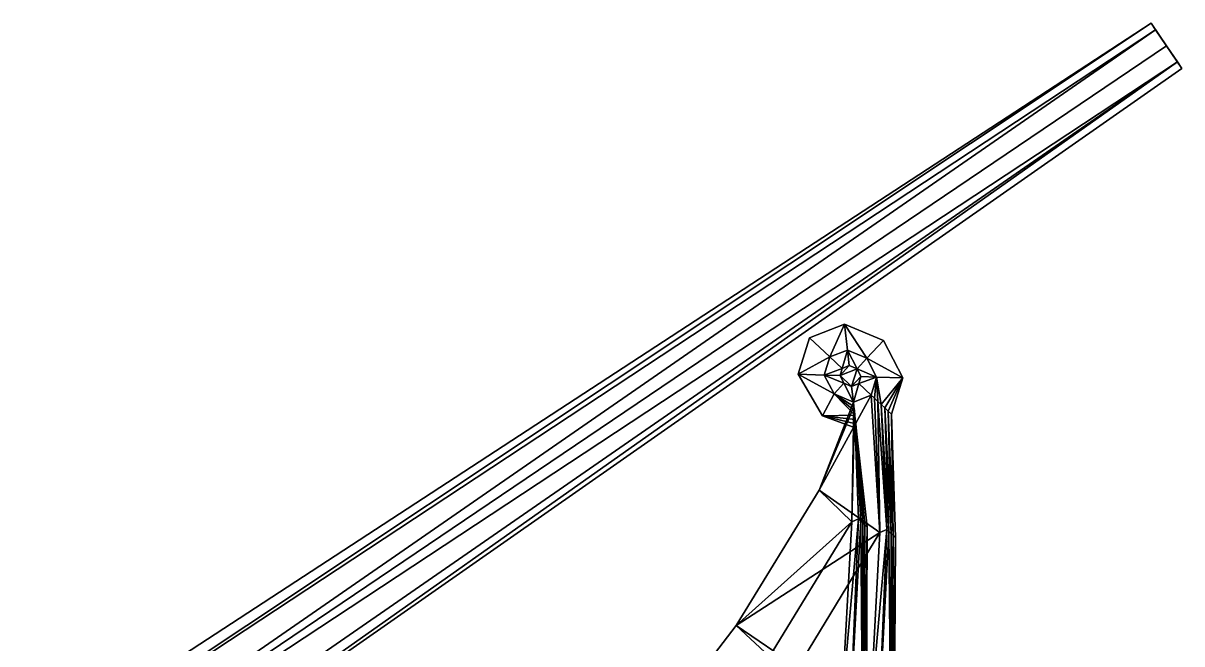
# Model space of a CAD drawing. Extents: x -936 to 1055, y -439 to 1376.
# Drawn here: x 627.7 to 1055.1, y 169.5 to 398.6 of the extents above; entities that cross this region are included whole.
import ezdxf

# ---------------------------------------------------------------- set-up
doc = ezdxf.new("R2010")
doc.units = 0
doc.layers.get('0').update_dxf_attribs({"linetype": 'CONTINUOUS'})

msp = doc.modelspace()

# ---------------------------------------------------------------- linework, layer by layer
at = {"color": 7}
for points in [[(506.75, 47.87, 0), (1043.81, 398.59, 0), (510.07, 42.95, 14.34), (506.75, 47.87, 0)], [(510.07, 42.95, -14.34), (1043.81, 398.59, 0), (506.75, 47.87, 0), (510.07, 42.95, -14.34)], [(1043.81, 398.59, 0), (1045.46, 396.14, 7.14), (510.07, 42.95, 14.34), (1043.81, 398.59, 0)], [(510.07, 42.95, -14.34), (1045.46, 396.14, -7.14), (1043.81, 398.59, 0), (510.07, 42.95, -14.34)], [(1055.12, 381.86, 0), (1045.46, 396.14, 7.14), (1043.81, 398.59, 0), (1055.12, 381.86, 0)], [(1055.12, 381.86, 0), (1043.81, 398.59, 0), (1045.46, 396.14, -7.14), (1055.12, 381.86, 0)], [(510.07, 42.95, 14.34), (1045.46, 396.14, 7.14), (518.11, 31.06, 20.29), (510.07, 42.95, 14.34)], [(518.11, 31.06, -20.29), (1045.46, 396.14, -7.14), (510.07, 42.95, -14.34), (518.11, 31.06, -20.29)], [(1045.46, 396.14, 7.14), (1049.46, 390.22, 10.1), (518.11, 31.06, 20.29), (1045.46, 396.14, 7.14)], [(518.11, 31.06, -20.29), (1049.46, 390.22, -10.1), (1045.46, 396.14, -7.14), (518.11, 31.06, -20.29)], [(1053.46, 384.31, 7.14), (1049.46, 390.22, 10.1), (1045.46, 396.14, 7.14), (1053.46, 384.31, 7.14)], [(1055.12, 381.86, 0), (1053.46, 384.31, 7.14), (1045.46, 396.14, 7.14), (1055.12, 381.86, 0)], [(1053.46, 384.31, -7.14), (1055.12, 381.86, 0), (1045.46, 396.14, -7.14), (1053.46, 384.31, -7.14)], [(1053.46, 384.31, -7.14), (1045.46, 396.14, -7.14), (1049.46, 390.22, -10.1), (1053.46, 384.31, -7.14)], [(1053.46, 384.31, -7.14), (1049.46, 390.22, -10.1), (518.11, 31.06, -20.29), (1053.46, 384.31, -7.14)], [(518.11, 31.06, 20.29), (1049.46, 390.22, 10.1), (1053.46, 384.31, 7.14), (518.11, 31.06, 20.29)], [(526.14, 19.18, -14.34), (1053.46, 384.31, -7.14), (518.11, 31.06, -20.29), (526.14, 19.18, -14.34)], [(518.11, 31.06, 20.29), (1053.46, 384.31, 7.14), (526.14, 19.18, 14.34), (518.11, 31.06, 20.29)], [(529.47, 14.26, 0), (1053.46, 384.31, -7.14), (526.14, 19.18, -14.34), (529.47, 14.26, 0)], [(526.14, 19.18, 14.34), (1053.46, 384.31, 7.14), (529.47, 14.26, 0), (526.14, 19.18, 14.34)], [(529.47, 14.26, 0), (1055.12, 381.86, 0), (1053.46, 384.31, -7.14), (529.47, 14.26, 0)], [(1053.46, 384.31, 7.14), (1055.12, 381.86, 0), (529.47, 14.26, 0), (1053.46, 384.31, 7.14)], [(917.71, 282.42, 0), (925.29, 275.38, -299.26), (930.73, 287.53, 0), (917.71, 282.42, 0)], [(930.73, 287.53, 0), (925.29, 275.38, 299.26), (917.71, 282.42, 0), (930.73, 287.53, 0)], [(925.29, 275.38, -299.26), (931.8, 277.93, -299.26), (930.73, 287.53, 0), (925.29, 275.38, -299.26)], [(930.73, 287.53, 0), (931.8, 277.93, 299.26), (925.29, 275.38, 299.26), (930.73, 287.53, 0)], [(930.73, 287.53, 0), (931.8, 277.93, -299.26), (938.94, 274.87, -299.26), (930.73, 287.53, 0)], [(930.73, 287.53, 0), (938.94, 274.87, -299.26), (945.01, 281.4, 0), (930.73, 287.53, 0)], [(938.94, 274.87, 299.26), (931.8, 277.93, 299.26), (930.73, 287.53, 0), (938.94, 274.87, 299.26)], [(945.01, 281.4, 0), (938.94, 274.87, 299.26), (930.73, 287.53, 0), (945.01, 281.4, 0)], [(913.58, 269.06, 0), (925.29, 275.38, -299.26), (917.71, 282.42, 0), (913.58, 269.06, 0)], [(917.71, 282.42, 0), (925.29, 275.38, 299.26), (913.58, 269.06, 0), (917.71, 282.42, 0)], [(925.29, 275.38, -299.26), (929.84, 271.15, -359.11), (931.8, 277.93, -299.26), (925.29, 275.38, -299.26)], [(931.8, 277.93, 299.26), (929.84, 271.15, 359.11), (925.29, 275.38, 299.26), (931.8, 277.93, 299.26)], [(929.84, 271.15, -359.11), (932.45, 272.18, -359.11), (931.8, 277.93, -299.26), (929.84, 271.15, -359.11)], [(931.8, 277.93, 299.26), (932.45, 272.18, 359.11), (929.84, 271.15, 359.11), (931.8, 277.93, 299.26)], [(931.8, 277.93, -299.26), (932.45, 272.18, -359.11), (935.3, 270.95, -359.11), (931.8, 277.93, -299.26)], [(931.8, 277.93, -299.26), (935.3, 270.95, -359.11), (938.94, 274.87, -299.26), (931.8, 277.93, -299.26)], [(935.3, 270.95, 359.11), (932.45, 272.18, 359.11), (931.8, 277.93, 299.26), (935.3, 270.95, 359.11)], [(938.94, 274.87, 299.26), (935.3, 270.95, 359.11), (931.8, 277.93, 299.26), (938.94, 274.87, 299.26)], [(945.01, 281.4, 0), (938.94, 274.87, -299.26), (952.18, 267.61, 0), (945.01, 281.4, 0)], [(952.18, 267.61, 0), (938.94, 274.87, 299.26), (945.01, 281.4, 0), (952.18, 267.61, 0)], [(913.58, 269.06, 0), (923.23, 268.7, -299.26), (925.29, 275.38, -299.26), (913.58, 269.06, 0)], [(925.29, 275.38, 299.26), (923.23, 268.7, 299.26), (913.58, 269.06, 0), (925.29, 275.38, 299.26)], [(923.23, 268.7, -299.26), (929.84, 271.15, -359.11), (925.29, 275.38, -299.26), (923.23, 268.7, -299.26)], [(925.29, 275.38, 299.26), (929.84, 271.15, 359.11), (923.23, 268.7, 299.26), (925.29, 275.38, 299.26)], [(938.94, 274.87, -299.26), (935.3, 270.95, -359.11), (942.53, 267.97, -299.26), (938.94, 274.87, -299.26)], [(942.53, 267.97, 299.26), (935.3, 270.95, 359.11), (938.94, 274.87, 299.26), (942.53, 267.97, 299.26)], [(938.94, 274.87, -299.26), (942.53, 267.97, -299.26), (952.18, 267.61, 0), (938.94, 274.87, -299.26)], [(952.18, 267.61, 0), (942.53, 267.97, 299.26), (938.94, 274.87, 299.26), (952.18, 267.61, 0)], [(923.23, 268.7, -299.26), (929.02, 268.48, -359.11), (929.84, 271.15, -359.11), (923.23, 268.7, -299.26)], [(929.84, 271.15, 359.11), (929.02, 268.48, 359.11), (923.23, 268.7, 299.26), (929.84, 271.15, 359.11)], [(932.45, 272.18, -359.11), (929.84, 271.15, -359.11), (929.02, 268.48, -359.11), (932.45, 272.18, -359.11)], [(935.3, 270.95, -359.11), (932.45, 272.18, -359.11), (929.02, 268.48, -359.11), (935.3, 270.95, -359.11)], [(929.02, 268.48, 359.11), (929.84, 271.15, 359.11), (932.45, 272.18, 359.11), (929.02, 268.48, 359.11)], [(929.02, 268.48, 359.11), (932.45, 272.18, 359.11), (935.3, 270.95, 359.11), (929.02, 268.48, 359.11)], [(935.3, 270.95, -359.11), (929.02, 268.48, -359.11), (933.31, 264.5, -359.11), (935.3, 270.95, -359.11)], [(933.31, 264.5, 359.11), (929.02, 268.48, 359.11), (935.3, 270.95, 359.11), (933.31, 264.5, 359.11)], [(936.74, 268.19, -359.11), (935.3, 270.95, -359.11), (933.31, 264.5, -359.11), (936.74, 268.19, -359.11)], [(933.31, 264.5, 359.11), (935.3, 270.95, 359.11), (936.74, 268.19, 359.11), (933.31, 264.5, 359.11)], [(935.3, 270.95, -359.11), (936.74, 268.19, -359.11), (942.53, 267.97, -299.26), (935.3, 270.95, -359.11)], [(942.53, 267.97, 299.26), (936.74, 268.19, 359.11), (935.3, 270.95, 359.11), (942.53, 267.97, 299.26)], [(926.81, 261.81, -299.26), (923.23, 268.7, -299.26), (913.58, 269.06, 0), (926.81, 261.81, -299.26)], [(922.51, 253.64, 0), (926.81, 261.81, -299.26), (913.58, 269.06, 0), (922.51, 253.64, 0)], [(913.58, 269.06, 0), (923.23, 268.7, 299.26), (926.81, 261.81, 299.26), (913.58, 269.06, 0)], [(913.58, 269.06, 0), (926.81, 261.81, 299.26), (922.51, 253.64, 0), (913.58, 269.06, 0)], [(930.45, 265.72, -359.11), (929.02, 268.48, -359.11), (923.23, 268.7, -299.26), (930.45, 265.72, -359.11)], [(926.81, 261.81, -299.26), (930.45, 265.72, -359.11), (923.23, 268.7, -299.26), (926.81, 261.81, -299.26)], [(923.23, 268.7, 299.26), (929.02, 268.48, 359.11), (930.45, 265.72, 359.11), (923.23, 268.7, 299.26)], [(923.23, 268.7, 299.26), (930.45, 265.72, 359.11), (926.81, 261.81, 299.26), (923.23, 268.7, 299.26)], [(933.95, 258.74, -299.26), (930.45, 265.72, -359.11), (926.81, 261.81, -299.26), (933.95, 258.74, -299.26)], [(926.81, 261.81, 299.26), (930.45, 265.72, 359.11), (933.95, 258.74, 299.26), (926.81, 261.81, 299.26)], [(929.02, 268.48, -359.11), (930.45, 265.72, -359.11), (933.31, 264.5, -359.11), (929.02, 268.48, -359.11)], [(933.31, 264.5, 359.11), (930.45, 265.72, 359.11), (929.02, 268.48, 359.11), (933.31, 264.5, 359.11)], [(933.95, 258.74, -299.26), (933.31, 264.5, -359.11), (930.45, 265.72, -359.11), (933.95, 258.74, -299.26)], [(930.45, 265.72, 359.11), (933.31, 264.5, 359.11), (933.95, 258.74, 299.26), (930.45, 265.72, 359.11)], [(936.74, 268.19, -359.11), (933.31, 264.5, -359.11), (935.91, 265.52, -359.11), (936.74, 268.19, -359.11)], [(935.91, 265.52, 359.11), (933.31, 264.5, 359.11), (936.74, 268.19, 359.11), (935.91, 265.52, 359.11)], [(935.91, 265.52, -359.11), (933.31, 264.5, -359.11), (933.95, 258.74, -299.26), (935.91, 265.52, -359.11)], [(933.95, 258.74, 299.26), (933.31, 264.5, 359.11), (935.91, 265.52, 359.11), (933.95, 258.74, 299.26)], [(940.46, 261.29, -299.26), (935.91, 265.52, -359.11), (933.95, 258.74, -299.26), (940.46, 261.29, -299.26)], [(933.95, 258.74, 299.26), (935.91, 265.52, 359.11), (940.46, 261.29, 299.26), (933.95, 258.74, 299.26)], [(942.53, 267.97, -299.26), (936.74, 268.19, -359.11), (935.91, 265.52, -359.11), (942.53, 267.97, -299.26)], [(935.91, 265.52, 359.11), (936.74, 268.19, 359.11), (942.53, 267.97, 299.26), (935.91, 265.52, 359.11)], [(942.53, 267.97, -299.26), (935.91, 265.52, -359.11), (940.46, 261.29, -299.26), (942.53, 267.97, -299.26)], [(940.46, 261.29, 299.26), (935.91, 265.52, 359.11), (942.53, 267.97, 299.26), (940.46, 261.29, 299.26)], [(942.53, 267.97, -299.26), (940.46, 261.29, -299.26), (941.73, 260.12, -249.38), (942.53, 267.97, -299.26)], [(941.73, 260.12, 249.38), (940.46, 261.29, 299.26), (942.53, 267.97, 299.26), (941.73, 260.12, 249.38)], [(942.99, 258.95, -199.51), (942.53, 267.97, -299.26), (941.73, 260.12, -249.38), (942.99, 258.95, -199.51)], [(941.73, 260.12, 249.38), (942.53, 267.97, 299.26), (942.99, 258.95, 199.51), (941.73, 260.12, 249.38)], [(944.25, 257.77, -149.63), (952.18, 267.61, 0), (942.53, 267.97, -299.26), (944.25, 257.77, -149.63)], [(942.99, 258.95, -199.51), (944.25, 257.77, -149.63), (942.53, 267.97, -299.26), (942.99, 258.95, -199.51)], [(942.53, 267.97, 299.26), (952.18, 267.61, 0), (944.25, 257.77, 149.63), (942.53, 267.97, 299.26)], [(942.53, 267.97, 299.26), (944.25, 257.77, 149.63), (942.99, 258.95, 199.51), (942.53, 267.97, 299.26)], [(944.25, 257.77, -149.63), (945.52, 256.6, -99.75), (952.18, 267.61, 0), (944.25, 257.77, -149.63)], [(952.18, 267.61, 0), (945.52, 256.6, 99.75), (944.25, 257.77, 149.63), (952.18, 267.61, 0)], [(945.52, 256.6, -99.75), (946.78, 255.42, -49.88), (952.18, 267.61, 0), (945.52, 256.6, -99.75)], [(952.18, 267.61, 0), (946.78, 255.42, 49.88), (945.52, 256.6, 99.75), (952.18, 267.61, 0)], [(946.78, 255.42, -49.88), (948.05, 254.25, 0), (952.18, 267.61, 0), (946.78, 255.42, -49.88)], [(952.18, 267.61, 0), (948.05, 254.25, 0), (946.78, 255.42, 49.88), (952.18, 267.61, 0)], [(921.31, 226.25, -295.19), (943.76, 210.52, -247.74), (940.46, 261.29, -299.26), (921.31, 226.25, -295.19)], [(921.31, 226.25, -295.19), (940.46, 261.29, -299.26), (933.95, 258.74, -299.26), (921.31, 226.25, -295.19)], [(940.46, 261.29, 299.26), (943.76, 210.52, 247.74), (921.31, 226.25, 295.19), (940.46, 261.29, 299.26)], [(933.95, 258.74, 299.26), (940.46, 261.29, 299.26), (921.31, 226.25, 295.19), (933.95, 258.74, 299.26)], [(934.49, 253.94, -149.63), (926.81, 261.81, -299.26), (922.51, 253.64, 0), (934.49, 253.94, -149.63)], [(922.51, 253.64, 0), (926.81, 261.81, 299.26), (934.49, 253.94, 149.63), (922.51, 253.64, 0)], [(934.13, 257.14, -249.38), (933.95, 258.74, -299.26), (926.81, 261.81, -299.26), (934.13, 257.14, -249.38)], [(934.31, 255.54, -199.51), (934.13, 257.14, -249.38), (926.81, 261.81, -299.26), (934.31, 255.54, -199.51)], [(934.49, 253.94, -149.63), (934.31, 255.54, -199.51), (926.81, 261.81, -299.26), (934.49, 253.94, -149.63)], [(926.81, 261.81, 299.26), (933.95, 258.74, 299.26), (934.13, 257.14, 249.38), (926.81, 261.81, 299.26)], [(926.81, 261.81, 299.26), (934.13, 257.14, 249.38), (934.31, 255.54, 199.51), (926.81, 261.81, 299.26)], [(926.81, 261.81, 299.26), (934.31, 255.54, 199.51), (934.49, 253.94, 149.63), (926.81, 261.81, 299.26)], [(943.76, 210.52, -247.74), (941.73, 260.12, -249.38), (940.46, 261.29, -299.26), (943.76, 210.52, -247.74)], [(940.46, 261.29, 299.26), (941.73, 260.12, 249.38), (943.76, 210.52, 247.74), (940.46, 261.29, 299.26)], [(921.31, 226.25, -295.19), (933.95, 258.74, -299.26), (934.13, 257.14, -249.38), (921.31, 226.25, -295.19)], [(934.13, 257.14, 249.38), (933.95, 258.74, 299.26), (921.31, 226.25, 295.19), (934.13, 257.14, 249.38)], [(933.34, 214.54, -247.74), (921.31, 226.25, -295.19), (934.13, 257.14, -249.38), (933.34, 214.54, -247.74)], [(934.13, 257.14, 249.38), (921.31, 226.25, 295.19), (933.34, 214.54, 247.74), (934.13, 257.14, 249.38)], [(933.34, 214.54, -247.74), (934.13, 257.14, -249.38), (934.31, 255.54, -199.51), (933.34, 214.54, -247.74)], [(934.31, 255.54, 199.51), (934.13, 257.14, 249.38), (933.34, 214.54, 247.74), (934.31, 255.54, 199.51)], [(943.76, 210.52, -247.74), (942.99, 258.95, -199.51), (941.73, 260.12, -249.38), (943.76, 210.52, -247.74)], [(941.73, 260.12, 249.38), (942.99, 258.95, 199.51), (943.76, 210.52, 247.74), (941.73, 260.12, 249.38)], [(943.76, 210.52, -247.74), (946.28, 211.64, -199.51), (942.99, 258.95, -199.51), (943.76, 210.52, -247.74)], [(946.28, 211.64, -199.51), (944.25, 257.77, -149.63), (942.99, 258.95, -199.51), (946.28, 211.64, -199.51)], [(942.99, 258.95, 199.51), (946.28, 211.64, 199.51), (943.76, 210.52, 247.74), (942.99, 258.95, 199.51)], [(942.99, 258.95, 199.51), (944.25, 257.77, 149.63), (946.28, 211.64, 199.51), (942.99, 258.95, 199.51)], [(946.28, 211.64, -199.51), (947.07, 210.91, -149.63), (944.25, 257.77, -149.63), (946.28, 211.64, -199.51)], [(947.07, 210.91, -149.63), (945.52, 256.6, -99.75), (944.25, 257.77, -149.63), (947.07, 210.91, -149.63)], [(944.25, 257.77, 149.63), (947.07, 210.91, 149.63), (946.28, 211.64, 199.51), (944.25, 257.77, 149.63)], [(944.25, 257.77, 149.63), (945.52, 256.6, 99.75), (947.07, 210.91, 149.63), (944.25, 257.77, 149.63)], [(947.07, 210.91, -149.63), (947.86, 210.17, -99.75), (945.52, 256.6, -99.75), (947.07, 210.91, -149.63)], [(947.86, 210.17, -99.75), (946.78, 255.42, -49.88), (945.52, 256.6, -99.75), (947.86, 210.17, -99.75)], [(945.52, 256.6, 99.75), (947.86, 210.17, 99.75), (947.07, 210.91, 149.63), (945.52, 256.6, 99.75)], [(945.52, 256.6, 99.75), (946.78, 255.42, 49.88), (947.86, 210.17, 99.75), (945.52, 256.6, 99.75)], [(934.67, 252.34, -99.75), (934.49, 253.94, -149.63), (922.51, 253.64, 0), (934.67, 252.34, -99.75)], [(922.51, 253.64, 0), (934.49, 253.94, 149.63), (934.67, 252.34, 99.75), (922.51, 253.64, 0)], [(934.85, 250.74, -49.88), (934.67, 252.34, -99.75), (922.51, 253.64, 0), (934.85, 250.74, -49.88)], [(935.03, 249.14, 0), (934.85, 250.74, -49.88), (922.51, 253.64, 0), (935.03, 249.14, 0)], [(922.51, 253.64, 0), (934.67, 252.34, 99.75), (934.85, 250.74, 49.88), (922.51, 253.64, 0)], [(922.51, 253.64, 0), (934.85, 250.74, 49.88), (935.03, 249.14, 0), (922.51, 253.64, 0)], [(935.85, 215.66, -199.51), (933.34, 214.54, -247.74), (934.31, 255.54, -199.51), (935.85, 215.66, -199.51)], [(934.31, 255.54, 199.51), (933.34, 214.54, 247.74), (935.85, 215.66, 199.51), (934.31, 255.54, 199.51)], [(935.85, 215.66, -199.51), (934.31, 255.54, -199.51), (934.49, 253.94, -149.63), (935.85, 215.66, -199.51)], [(934.49, 253.94, 149.63), (934.31, 255.54, 199.51), (935.85, 215.66, 199.51), (934.49, 253.94, 149.63)], [(936.64, 214.93, -149.63), (935.85, 215.66, -199.51), (934.49, 253.94, -149.63), (936.64, 214.93, -149.63)], [(936.64, 214.93, -149.63), (934.49, 253.94, -149.63), (934.67, 252.34, -99.75), (936.64, 214.93, -149.63)], [(934.49, 253.94, 149.63), (935.85, 215.66, 199.51), (936.64, 214.93, 149.63), (934.49, 253.94, 149.63)], [(934.67, 252.34, 99.75), (934.49, 253.94, 149.63), (936.64, 214.93, 149.63), (934.67, 252.34, 99.75)], [(937.43, 214.2, -99.75), (936.64, 214.93, -149.63), (934.67, 252.34, -99.75), (937.43, 214.2, -99.75)], [(937.43, 214.2, -99.75), (934.67, 252.34, -99.75), (934.85, 250.74, -49.88), (937.43, 214.2, -99.75)], [(934.67, 252.34, 99.75), (936.64, 214.93, 149.63), (937.43, 214.2, 99.75), (934.67, 252.34, 99.75)], [(934.85, 250.74, 49.88), (934.67, 252.34, 99.75), (937.43, 214.2, 99.75), (934.85, 250.74, 49.88)], [(947.86, 210.17, -99.75), (948.65, 209.44, -49.88), (946.78, 255.42, -49.88), (947.86, 210.17, -99.75)], [(948.65, 209.44, -49.88), (948.05, 254.25, 0), (946.78, 255.42, -49.88), (948.65, 209.44, -49.88)], [(946.78, 255.42, 49.88), (948.65, 209.44, 49.88), (947.86, 210.17, 99.75), (946.78, 255.42, 49.88)], [(946.78, 255.42, 49.88), (948.05, 254.25, 0), (948.65, 209.44, 49.88), (946.78, 255.42, 49.88)], [(948.65, 209.44, -49.88), (949.44, 208.7, 0), (948.05, 254.25, 0), (948.65, 209.44, -49.88)], [(948.05, 254.25, 0), (949.44, 208.7, 0), (948.65, 209.44, 49.88), (948.05, 254.25, 0)], [(938.22, 213.46, -49.88), (934.85, 250.74, -49.88), (935.03, 249.14, 0), (938.22, 213.46, -49.88)], [(938.22, 213.46, -49.88), (937.43, 214.2, -99.75), (934.85, 250.74, -49.88), (938.22, 213.46, -49.88)], [(935.03, 249.14, 0), (934.85, 250.74, 49.88), (938.22, 213.46, 49.88), (935.03, 249.14, 0)], [(934.85, 250.74, 49.88), (937.43, 214.2, 99.75), (938.22, 213.46, 49.88), (934.85, 250.74, 49.88)], [(939.01, 212.73, 0), (938.22, 213.46, -49.88), (935.03, 249.14, 0), (939.01, 212.73, 0)], [(935.03, 249.14, 0), (938.22, 213.46, 49.88), (939.01, 212.73, 0), (935.03, 249.14, 0)], [(890.72, 176.29, -288.55), (943.76, 210.52, -247.74), (921.31, 226.25, -295.19), (890.72, 176.29, -288.55)], [(921.31, 226.25, -295.19), (933.34, 214.54, -247.74), (890.72, 176.29, -288.55), (921.31, 226.25, -295.19)], [(921.31, 226.25, 295.19), (943.76, 210.52, 247.74), (890.72, 176.29, 288.55), (921.31, 226.25, 295.19)], [(890.72, 176.29, 288.55), (933.34, 214.54, 247.74), (921.31, 226.25, 295.19), (890.72, 176.29, 288.55)], [(933.34, 214.54, -247.74), (902.99, 164.83, -241.33), (890.72, 176.29, -288.55), (933.34, 214.54, -247.74)], [(890.72, 176.29, 288.55), (902.99, 164.83, 241.33), (933.34, 214.54, 247.74), (890.72, 176.29, 288.55)], [(933.34, 214.54, -247.74), (929.58, 145.35, -193.93), (902.99, 164.83, -241.33), (933.34, 214.54, -247.74)], [(902.99, 164.83, 241.33), (929.58, 145.35, 193.93), (933.34, 214.54, 247.74), (902.99, 164.83, 241.33)], [(935.85, 215.66, -199.51), (933.04, 147.48, -146.59), (929.58, 145.35, -193.93), (935.85, 215.66, -199.51)], [(929.58, 145.35, -193.93), (933.34, 214.54, -247.74), (935.85, 215.66, -199.51), (929.58, 145.35, -193.93)], [(929.58, 145.35, 193.93), (933.04, 147.48, 146.59), (935.85, 215.66, 199.51), (929.58, 145.35, 193.93)], [(935.85, 215.66, 199.51), (933.34, 214.54, 247.74), (929.58, 145.35, 193.93), (935.85, 215.66, 199.51)], [(933.04, 147.48, -146.59), (935.85, 215.66, -199.51), (936.64, 214.93, -149.63), (933.04, 147.48, -146.59)], [(936.64, 214.93, 149.63), (935.85, 215.66, 199.51), (933.04, 147.48, 146.59), (936.64, 214.93, 149.63)], [(936.64, 214.93, -149.63), (937.17, 150.34, -99.89), (933.04, 147.48, -146.59), (936.64, 214.93, -149.63)], [(933.04, 147.48, 146.59), (937.17, 150.34, 99.89), (936.64, 214.93, 149.63), (933.04, 147.48, 146.59)], [(936.64, 214.93, -149.63), (937.43, 214.2, -99.75), (937.17, 150.34, -99.89), (936.64, 214.93, -149.63)], [(937.17, 150.34, 99.89), (937.43, 214.2, 99.75), (936.64, 214.93, 149.63), (937.17, 150.34, 99.89)], [(937.43, 214.2, -99.75), (938.22, 213.46, -49.88), (937.17, 150.34, -99.89), (937.43, 214.2, -99.75)], [(937.17, 150.34, 99.89), (938.22, 213.46, 49.88), (937.43, 214.2, 99.75), (937.17, 150.34, 99.89)], [(890.72, 176.29, -288.55), (913.41, 160.81, -241.33), (943.76, 210.52, -247.74), (890.72, 176.29, -288.55)], [(943.76, 210.52, 247.74), (913.41, 160.81, 241.33), (890.72, 176.29, 288.55), (943.76, 210.52, 247.74)], [(913.41, 160.81, -241.33), (940.01, 141.32, -193.93), (943.76, 210.52, -247.74), (913.41, 160.81, -241.33)], [(943.76, 210.52, 247.74), (940.01, 141.32, 193.93), (913.41, 160.81, 241.33), (943.76, 210.52, 247.74)], [(938.22, 213.46, -49.88), (937.96, 149.61, -50.01), (937.17, 150.34, -99.89), (938.22, 213.46, -49.88)], [(937.17, 150.34, 99.89), (937.96, 149.61, 50.01), (938.22, 213.46, 49.88), (937.17, 150.34, 99.89)], [(938.22, 213.46, -49.88), (939.01, 212.73, 0), (937.96, 149.61, -50.01), (938.22, 213.46, -49.88)], [(937.96, 149.61, 50.01), (939.01, 212.73, 0), (938.22, 213.46, 49.88), (937.96, 149.61, 50.01)], [(939.01, 212.73, 0), (938.75, 148.87, 0), (937.96, 149.61, -50.01), (939.01, 212.73, 0)], [(937.96, 149.61, 50.01), (938.75, 148.87, 0), (939.01, 212.73, 0), (937.96, 149.61, 50.01)], [(940.01, 141.32, -193.93), (943.46, 143.46, -146.59), (946.28, 211.64, -199.51), (940.01, 141.32, -193.93)], [(946.28, 211.64, -199.51), (943.76, 210.52, -247.74), (940.01, 141.32, -193.93), (946.28, 211.64, -199.51)], [(946.28, 211.64, 199.51), (943.46, 143.46, 146.59), (940.01, 141.32, 193.93), (946.28, 211.64, 199.51)], [(940.01, 141.32, 193.93), (943.76, 210.52, 247.74), (946.28, 211.64, 199.51), (940.01, 141.32, 193.93)], [(947.07, 210.91, -149.63), (946.28, 211.64, -199.51), (943.46, 143.46, -146.59), (947.07, 210.91, -149.63)], [(943.46, 143.46, 146.59), (946.28, 211.64, 199.51), (947.07, 210.91, 149.63), (943.46, 143.46, 146.59)], [(943.46, 143.46, -146.59), (947.59, 146.32, -99.89), (947.07, 210.91, -149.63), (943.46, 143.46, -146.59)], [(947.07, 210.91, 149.63), (947.59, 146.32, 99.89), (943.46, 143.46, 146.59), (947.07, 210.91, 149.63)], [(947.59, 146.32, -99.89), (947.86, 210.17, -99.75), (947.07, 210.91, -149.63), (947.59, 146.32, -99.89)], [(947.07, 210.91, 149.63), (947.86, 210.17, 99.75), (947.59, 146.32, 99.89), (947.07, 210.91, 149.63)], [(947.59, 146.32, -99.89), (948.65, 209.44, -49.88), (947.86, 210.17, -99.75), (947.59, 146.32, -99.89)], [(947.86, 210.17, 99.75), (948.65, 209.44, 49.88), (947.59, 146.32, 99.89), (947.86, 210.17, 99.75)], [(947.59, 146.32, -99.89), (948.38, 145.58, -50.01), (948.65, 209.44, -49.88), (947.59, 146.32, -99.89)], [(948.65, 209.44, 49.88), (948.38, 145.58, 50.01), (947.59, 146.32, 99.89), (948.65, 209.44, 49.88)], [(948.38, 145.58, -50.01), (949.44, 208.7, 0), (948.65, 209.44, -49.88), (948.38, 145.58, -50.01)], [(948.65, 209.44, 49.88), (949.44, 208.7, 0), (948.38, 145.58, 50.01), (948.65, 209.44, 49.88)], [(948.38, 145.58, -50.01), (949.17, 144.85, 0), (949.44, 208.7, 0), (948.38, 145.58, -50.01)], [(949.44, 208.7, 0), (949.17, 144.85, 0), (948.38, 145.58, 50.01), (949.44, 208.7, 0)], [(854.28, 128.61, -281.02), (913.41, 160.81, -241.33), (890.72, 176.29, -288.55), (854.28, 128.61, -281.02)], [(890.72, 176.29, -288.55), (902.99, 164.83, -241.33), (854.28, 128.61, -281.02), (890.72, 176.29, -288.55)], [(890.72, 176.29, 288.55), (913.41, 160.81, 241.33), (854.28, 128.61, 281.02), (890.72, 176.29, 288.55)], [(854.28, 128.61, 281.02), (902.99, 164.83, 241.33), (890.72, 176.29, 288.55), (854.28, 128.61, 281.02)]]:
    msp.add_polyline3d(points, dxfattribs=at)

doc.saveas('drawing.dxf')
